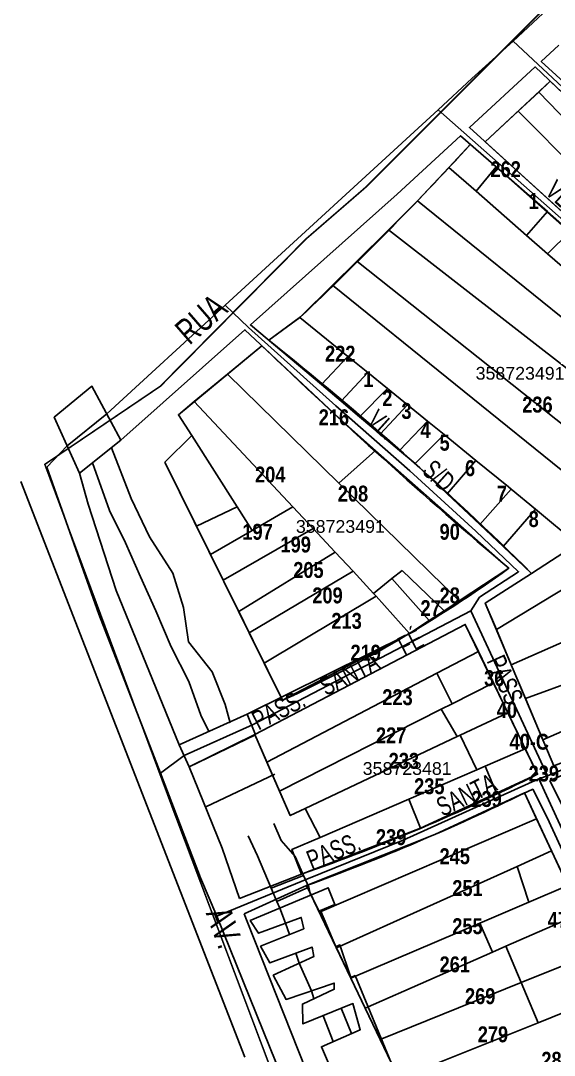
# Model space of a CAD drawing. Extents: x 199665 to 201826, y 4836581 to 4838476.
# Drawn here: x 199851.6 to 199935.5, y 4837611.9 to 4837774.5 of the extents above; entities that cross this region are included whole.
import ezdxf
from ezdxf.enums import TextEntityAlignment as Align

# ---------------------------------------------------------------- set-up
doc = ezdxf.new("R2010")
doc.units = 0
doc.header["$LTSCALE"] = 1.5
doc.header["$MEASUREMENT"] = 0
for name, color, linetype in [('CD-MALHA-LOTES', 40, 'CONTINUOUS'), ('CD_TXT_QUADRA', 7, 'CONTINUOUS'), ('HD-CANAIS', 7, 'CONTINUOUS'), ('LM-LIM-SETOR-FISCAL', 7, 'CONTINUOUS'), ('RU-QUADRAS', 6, 'CONTINUOUS'), ('SV-EIXO-RUA-N-PAV', 6, 'CONTINUOUS'), ('SV-EIXO-RUA-PAV', 20, 'CONTINUOUS'), ('SV-ESTIVAS', 7, 'CONTINUOUS'), ('SV-PONTE-BUEIRO', 249, 'CONTINUOUS'), ('SV-RUA-NAO-PAV-S-GUIA-C-GUIA', 7, 'CONTINUOUS'), ('SV-RUA-PAVIM-S-GUIA-C-GUIA', 7, 'CONTINUOUS'), ('SV-TXT-RUA-N-PAV-S-GUIA-C-GUIA', 7, 'CONTINUOUS'), ('SV-TXT-RUA-PAV-S-GUIA-C-GUIA', 7, 'CONTINUOUS'), ('Th_NmrPort', 1, 'CONTINUOUS')]:
    doc.layers.add(name, color=color, linetype=linetype)
doc.styles.add('ARIAL', font='ARIAL.TTF')
doc.styles.add('MONOTXT', font='ARIAL.TTF', dxfattribs={"height": 0.2})
doc.styles.get("Standard").update_dxf_attribs({"font": 'swisscbo.ttf'})
doc.linetypes.add('Limite', pattern='A,20,-3,[130,ltypeshp.shx,S=6.35,R=0,X=0,Y=0],-3,20', length=46)

msp = doc.modelspace()

# ---------------------------------------------------------------- linework, layer by layer
at = {"layer": 'CD-MALHA-LOTES', "linetype": 'Continuous'}
for p, q in [((199933.01, 4837763.33), (199934.82, 4837765.02)), ((199934.82, 4837765.02), (199948.54, 4837751.98)), ((199933.01, 4837763.33), (199929.77, 4837760.32)), ((199946.07, 4837749.79), (199933.01, 4837763.33)), ((199924.6, 4837755.48), (199929.77, 4837760.32)), ((199929.77, 4837760.32), (199957.29, 4837732.67)), ((199918.87, 4837751.48), (199922.28, 4837755.11)), ((199922.28, 4837755.11), (199926.33, 4837751.57)), ((199959.79, 4837723.49), (199924.6, 4837755.48)), ((199918.87, 4837751.48), (199913.95, 4837746.25)), ((199923.15, 4837747.73), (199918.87, 4837751.48)), ((199926.33, 4837751.57), (199923.15, 4837747.73)), ((199926.33, 4837751.57), (199934.38, 4837744.53)), ((199931.11, 4837740.79), (199923.15, 4837747.73)), ((199909.39, 4837741.68), (199913.29, 4837745.54)), ((199913.29, 4837745.54), (199913.95, 4837746.25)), ((199913.95, 4837746.25), (199965.27, 4837704.69)), ((199934.38, 4837744.53), (199931.11, 4837740.79)), ((199934.38, 4837744.53), (199937.93, 4837741.42)), ((199904.4, 4837736.73), (199909.39, 4837741.68)), ((199909.39, 4837741.68), (199961.33, 4837701.24)), ((199934.41, 4837737.9), (199931.11, 4837740.79)), ((199937.93, 4837741.42), (199934.41, 4837737.9)), ((199900.6, 4837732.97), (199904.4, 4837736.73)), ((199955.13, 4837696.49), (199904.4, 4837736.73)), ((199937.87, 4837734.89), (199934.41, 4837737.9)), ((199900.6, 4837732.97), (199895.57, 4837727.98)), ((199949.91, 4837693.11), (199900.6, 4837732.97)), ((199890.57, 4837724.31), (199895.47, 4837727.91)), ((199895.57, 4837727.98), (199895.47, 4837727.91)), ((199895.47, 4837727.91), (199903.01, 4837721.78)), ((199898.85, 4837717.33), (199890.57, 4837724.31)), ((199884.1, 4837718.98), (199889.5, 4837723.44)), ((199889.5, 4837723.44), (199901.68, 4837711.99)), ((199903.01, 4837721.78), (199898.85, 4837717.33)), ((199903.01, 4837721.78), (199906.15, 4837719.23)), ((199878.87, 4837714.66), (199884.1, 4837718.98)), ((199901.6, 4837701.85), (199884.1, 4837718.98)), ((199906.15, 4837719.23), (199901.95, 4837714.72)), ((199906.15, 4837719.23), (199909.22, 4837716.73)), ((199901.95, 4837714.72), (199898.85, 4837717.33)), ((199909.22, 4837716.73), (199904.86, 4837712.27)), ((199909.22, 4837716.73), (199912.37, 4837714.17)), ((199876.38, 4837712.61), (199878.87, 4837714.66)), ((199878.87, 4837714.66), (199894.37, 4837698.11)), ((199904.86, 4837712.27), (199901.95, 4837714.72)), ((199912.37, 4837714.17), (199908.07, 4837709.56)), ((199912.37, 4837714.17), (199915.55, 4837711.58)), ((199878.46, 4837709.34), (199876.38, 4837712.61)), ((199908.07, 4837709.56), (199904.86, 4837712.27)), ((199901.68, 4837711.99), (199907.34, 4837706.98)), ((199915.55, 4837711.58), (199911.14, 4837706.97)), ((199915.55, 4837711.58), (199918.13, 4837709.48)), ((199874.25, 4837705.13), (199878.46, 4837709.34)), ((199878.46, 4837709.34), (199885.62, 4837698.12)), ((199911.14, 4837706.97), (199908.07, 4837709.56)), ((199918.13, 4837709.48), (199913.57, 4837704.93)), ((199918.13, 4837709.48), (199923.11, 4837705.43)), ((199907.34, 4837706.98), (199901.6, 4837701.85)), ((199907.34, 4837706.98), (199928.31, 4837688.46)), ((199913.57, 4837704.93), (199911.14, 4837706.97)), ((199879.2, 4837695.11), (199874.25, 4837705.13)), ((199918.61, 4837700.17), (199913.57, 4837704.93)), ((199923.11, 4837705.43), (199918.61, 4837700.17)), ((199923.11, 4837705.43), (199928.24, 4837701.26)), ((199920.51, 4837683.34), (199901.6, 4837701.85)), ((199928.68, 4837700.9), (199923.75, 4837695.33)), ((199928.24, 4837701.26), (199928.68, 4837700.9)), ((199928.68, 4837700.9), (199932.48, 4837697.74)), ((199923.75, 4837695.33), (199918.61, 4837700.17)), ((199885.62, 4837698.12), (199879.2, 4837695.11)), ((199885.62, 4837698.12), (199887.97, 4837694.42)), ((199887.97, 4837694.42), (199894.37, 4837698.11)), ((199894.37, 4837698.11), (199897.55, 4837694.72)), ((199932.48, 4837697.74), (199927.4, 4837691.89)), ((199932.48, 4837697.74), (199939.06, 4837692.29)), ((199881.41, 4837690.64), (199879.2, 4837695.11)), ((199887.97, 4837694.42), (199881.41, 4837690.64)), ((199883.4, 4837686.62), (199897.55, 4837694.72)), ((199897.55, 4837694.72), (199901.01, 4837691.02)), ((199927.4, 4837691.89), (199923.75, 4837695.33)), ((199901.01, 4837691.02), (199885.85, 4837681.66)), ((199901.01, 4837691.02), (199903.85, 4837687.99)), ((199931.87, 4837687.67), (199927.4, 4837691.89)), ((199939.06, 4837692.29), (199931.87, 4837687.67)), ((199883.4, 4837686.62), (199881.41, 4837690.64)), ((199903.85, 4837687.99), (199887.51, 4837678.3)), ((199903.85, 4837687.99), (199905.96, 4837685.73)), ((199909.94, 4837686.84), (199911.55, 4837688.13)), ((199911.55, 4837688.13), (199918.14, 4837681.78)), ((199928.31, 4837688.46), (199920.51, 4837683.34)), ((199885.85, 4837681.66), (199883.4, 4837686.62)), ((199907.05, 4837684.51), (199909.94, 4837686.84)), ((199909.94, 4837686.84), (199915.8, 4837680.25)), ((199931.87, 4837687.67), (199924.61, 4837683)), ((199926.35, 4837678.86), (199940.66, 4837687.51)), ((199905.96, 4837685.73), (199907.05, 4837684.51)), ((199889.86, 4837673.55), (199907.45, 4837684.06)), ((199907.05, 4837684.51), (199907.45, 4837684.06)), ((199907.45, 4837684.06), (199912.68, 4837678.2)), ((199920.51, 4837683.34), (199918.14, 4837681.78)), ((199924.61, 4837683), (199926.35, 4837678.86)), ((199887.51, 4837678.3), (199885.85, 4837681.66)), ((199918.14, 4837681.78), (199915.8, 4837680.25)), ((199888.38, 4837662.34), (199921.46, 4837679.64)), ((199915.8, 4837680.25), (199912.68, 4837678.2)), ((199921.46, 4837679.64), (199923.52, 4837675.38)), ((199944.04, 4837680.08), (199928.69, 4837673.29)), ((199889.86, 4837673.55), (199887.51, 4837678.3)), ((199912.53, 4837678.1), (199892.75, 4837667.71)), ((199912.68, 4837678.2), (199912.53, 4837678.1)), ((199928.69, 4837673.29), (199926.35, 4837678.86)), ((199923.52, 4837675.38), (199917, 4837671.97)), ((199923.52, 4837675.38), (199925.89, 4837670.47)), ((199930.91, 4837668), (199953.65, 4837676.35)), ((199892.75, 4837667.71), (199889.86, 4837673.55)), ((199928.69, 4837673.29), (199930.91, 4837668)), ((199917, 4837671.97), (199890.28, 4837657.99)), ((199919.39, 4837667.18), (199917, 4837671.97)), ((199925.89, 4837670.47), (199919.39, 4837667.18)), ((199928.16, 4837665.76), (199925.89, 4837670.47)), ((199919.39, 4837667.18), (199917.69, 4837666.32)), ((199930.91, 4837668), (199933.65, 4837661.48)), ((199933.65, 4837661.48), (199945.26, 4837666.67)), ((199892.26, 4837653.43), (199917.69, 4837666.32)), ((199917.69, 4837666.32), (199920.21, 4837662)), ((199920.64, 4837662.21), (199928.16, 4837665.76)), ((199928.16, 4837665.76), (199930.9, 4837660.07)), ((199890.28, 4837657.99), (199888.38, 4837662.34)), ((199920.21, 4837662), (199896.28, 4837650.69)), ((199920.21, 4837662), (199920.64, 4837662.21)), ((199923.27, 4837656.78), (199920.64, 4837662.21)), ((199947.49, 4837662.04), (199935.36, 4837657.41)), ((199935.36, 4837657.41), (199933.65, 4837661.48)), ((199924.61, 4837657.36), (199930.9, 4837660.07)), ((199930.9, 4837660.07), (199932.82, 4837656.09)), ((199892.26, 4837653.43), (199890.28, 4837657.99)), ((199923.27, 4837656.78), (199924.61, 4837657.36)), ((199924.61, 4837657.36), (199926.35, 4837653.1)), ((199912.6, 4837652.19), (199923.27, 4837656.78)), ((199932.82, 4837656.09), (199926.35, 4837653.1)), ((199893.94, 4837649.58), (199892.26, 4837653.43)), ((199898.64, 4837646.17), (199912.6, 4837652.19)), ((199912.6, 4837652.19), (199914.43, 4837647.6)), ((199926.35, 4837653.1), (199914.43, 4837647.6)), ((199916.68, 4837646.63), (199930.79, 4837653.14)), ((199930.79, 4837653.14), (199932.68, 4837649.09)), ((199896.28, 4837650.69), (199893.94, 4837649.58)), ((199896.28, 4837650.69), (199898.64, 4837646.17)), ((199932.68, 4837649.09), (199898.53, 4837634.4)), ((199932.68, 4837649.09), (199935.02, 4837644.04)), ((199914.43, 4837647.6), (199895.7, 4837640.38)), ((199894.21, 4837644.27), (199898.64, 4837646.17)), ((199896.53, 4837638.58), (199916.68, 4837646.63)), ((199895.7, 4837640.38), (199894.21, 4837644.27)), ((199935.02, 4837644.04), (199929.62, 4837641.61)), ((199935.02, 4837644.04), (199937.56, 4837638.58)), ((199901.21, 4837628.8), (199929.62, 4837641.61)), ((199929.62, 4837641.61), (199931.44, 4837635.96)), ((199898.53, 4837634.4), (199896.53, 4837638.58)), ((199937.56, 4837638.58), (199931.44, 4837635.96)), ((199931.44, 4837635.96), (199923.73, 4837632.66)), ((199901.21, 4837628.8), (199898.53, 4837634.4)), ((199927.82, 4837629.04), (199939.59, 4837634.22)), ((199903.49, 4837624.02), (199923.73, 4837632.66)), ((199923.73, 4837632.66), (199925.74, 4837628.13)), ((199903.49, 4837624.02), (199901.21, 4837628.8)), ((199925.74, 4837628.13), (199905.73, 4837619.34)), ((199925.74, 4837628.13), (199927.82, 4837629.04)), ((199927.82, 4837629.04), (199930.25, 4837623.33)), ((199942.38, 4837628.21), (199930.25, 4837623.33)), ((199905.73, 4837619.34), (199903.49, 4837624.02)), ((199908.09, 4837614.41), (199930.25, 4837623.33)), ((199930.25, 4837623.33), (199932.94, 4837617.03)), ((199932.94, 4837617.03), (199945.28, 4837621.98)), ((199908.09, 4837614.41), (199905.73, 4837619.34)), ((199912.73, 4837608.93), (199932.94, 4837617.03)), ((199911.03, 4837608.25), (199908.09, 4837614.41))]:
    msp.add_line(p, q, dxfattribs=at)
at = {"layer": 'HD-CANAIS'}
for points in [[(199865.84, 4837707.41), (199868.95, 4837699.45), (199871.85, 4837693.39), (199875.47, 4837687.69), (199877.18, 4837682.32), (199877.97, 4837676.9), (199881.68, 4837672.2), (199883.7, 4837667.05), (199884.49, 4837664.16)], [(199862.85, 4837705.02), (199865.53, 4837697.53), (199868.03, 4837692.46), (199870.42, 4837687.12), (199872.83, 4837681.77), (199875.23, 4837676.1), (199877.99, 4837670.67), (199879.88, 4837665.4), (199881.16, 4837662.82)], [(199891.38, 4837648.33), (199892.52, 4837645.68), (199894.71, 4837643.14), (199896.03, 4837640.16), (199896.85, 4837638.32), (199897.12, 4837637.07)], [(199887.32, 4837646.4), (199888.79, 4837643.28), (199890.96, 4837638.18), (199891.85, 4837636.08), (199892.33, 4837635.05)], [(199892.33, 4837635.05), (199893.22, 4837632.67)], [(199893.22, 4837632.67), (199893.84, 4837630.89)], [(199894.85, 4837627.96), (199895.33, 4837626.37)], [(199895.33, 4837626.37), (199897.27, 4837622.05), (199897.67, 4837620.81)], [(199899.11, 4837618.13), (199900.71, 4837614.07)], [(199901.98, 4837619.3), (199903.57, 4837615.31)]]:
    msp.add_lwpolyline(points, dxfattribs=at)
at = {"layer": 'LM-LIM-SETOR-FISCAL', "linetype": 'Limite', "ltscale": 0.1, "const_width": 0.25}
msp.add_lwpolyline([(199946.13, 4837788.68), (199905.8, 4837748.35), (199896.47, 4837740.27), (199873.53, 4837717.08), (199855.37, 4837704.8), (199875.54, 4837650.53), (199901.76, 4837580.95), (199914.29, 4837560.44), (199920.57, 4837549.27), (199927.32, 4837540.48), (199954.05, 4837517.76)], dxfattribs=at)
at = {"layer": 'RU-QUADRAS', "color": 6, "linetype": 'Continuous'}
msp.add_lwpolyline([(199959.79, 4837723.49), (199924.6, 4837755.48), (199934.82, 4837765.02), (199969.11, 4837732.44)], dxfattribs=at)
for points in [[(199963.57, 4837668.18), (199935.36, 4837657.41), (199924.61, 4837683), (199931.87, 4837687.67, 0.027994), (199890.57, 4837724.31), (199895.57, 4837727.98, 0.017889), (199922.28, 4837755.11), (199958.97, 4837722.6)], [(199911.03, 4837608.25), (199896.53, 4837638.58, 0.026103), (199930.79, 4837653.14), (199955.38, 4837600.27)]]:
    msp.add_lwpolyline(points, format="xyb", dxfattribs=at)
for points in [[(199874.25, 4837705.13), (199878.46, 4837709.34), (199876.38, 4837712.61), (199889.5, 4837723.44, 0.015422), (199928.31, 4837688.46, -0.048681), (199892.75, 4837667.71)], [(199888.38, 4837662.34), (199921.46, 4837679.64), (199932.82, 4837656.09, -0.032304), (199895.7, 4837640.38), (199894.21, 4837644.27), (199898.64, 4837646.17), (199896.28, 4837650.69), (199893.94, 4837649.58)]]:
    msp.add_lwpolyline(points, format="xyb", close=True, dxfattribs=at)
at = {"layer": 'SV-EIXO-RUA-N-PAV'}
msp.add_lwpolyline([(199933.05, 4837655.36), (199934.4, 4837655.82), (199952.17, 4837663.17), (199964.68, 4837668.11), (199968.75, 4837669.61), (199974.06, 4837671.59), (199981.68, 4837674.26), (199989.11, 4837677.22), (199991.93, 4837678.46), (199993.86, 4837675.56), (200000, 4837679.41)], dxfattribs=at)
at = {"layer": 'SV-EIXO-RUA-PAV'}
for p, q in [((199855.67, 4837704.35), (199863.86, 4837681.26)), ((199863.86, 4837681.26), (199873.56, 4837656.28)), ((199873.56, 4837656.28), (199879.86, 4837639.82)), ((199879.86, 4837639.82), (199882.39, 4837633.78)), ((199882.39, 4837633.78), (199898.53, 4837593.93))]:
    msp.add_line(p, q, dxfattribs=at)
for points in [[(200000, 4837836.39), (199965.37, 4837804.71), (199961.32, 4837801), (199934.44, 4837776.42), (199928.97, 4837771.33), (199922.47, 4837765.46), (199917.22, 4837760.55), (199883.73, 4837729.85), (199865.11, 4837712.72), (199858.88, 4837707.71), (199855.67, 4837704.35)], [(199969.85, 4837733.28), (199953.25, 4837748.67), (199933.65, 4837766.99), (199928.97, 4837771.33)], [(199917.22, 4837760.55), (199940.11, 4837740.32), (199959.41, 4837723.08)], [(199873.56, 4837656.28), (199877.28, 4837659.01), (199888, 4837663.88), (199922.33, 4837681.77), (199923.68, 4837683.9), (199929.84, 4837687.92), (199923.11, 4837694.3), (199912.76, 4837703.8), (199901.1, 4837714.02), (199887.39, 4837726.29), (199883.73, 4837729.85)], [(199922.33, 4837681.77), (199934.4, 4837655.82)], [(199882.39, 4837633.78), (199896.58, 4837639.59), (199911.72, 4837645.72), (199933.05, 4837655.36)], [(199933.05, 4837655.36), (199947.38, 4837624.17), (199961.14, 4837593.93)]]:
    msp.add_lwpolyline(points, dxfattribs=at)
at = {"layer": 'SV-ESTIVAS'}
for points in [[(199880.7, 4837650.95), (199891.51, 4837656.08)], [(199901.54, 4837606.99), (199898.85, 4837613.26), (199904.95, 4837615.91), (199903.81, 4837620.04), (199895.95, 4837616.84), (199895.86, 4837619.97), (199900.88, 4837622.3), (199900.86, 4837623.27), (199893.29, 4837620.7), (199891.29, 4837624.49), (199897.67, 4837627.46), (199897.39, 4837628.91), (199890.76, 4837626.43), (199889.28, 4837629.04), (199896.06, 4837631.8), (199895.68, 4837633.58), (199888.95, 4837631.1), (199887.67, 4837633.08), (199899.89, 4837638.24), (199900.94, 4837635.6), (199898.69, 4837634.68), (199901.1, 4837628.97), (199901.75, 4837629.25), (199903.49, 4837624.12), (199904.15, 4837624.44), (199909.85, 4837610.63)]]:
    msp.add_lwpolyline(points, dxfattribs=at)
at = {"layer": 'SV-PONTE-BUEIRO'}
for points in [[(199867.33, 4837708.59), (199862.78, 4837717.07), (199856.86, 4837712.21), (199860.82, 4837703.41)], [(199888.49, 4837662.29), (199887.16, 4837665.54), (199876.51, 4837660.72), (199878.07, 4837657.26)], [(199891.85, 4837636.08), (199896.85, 4837638.32), (199896.03, 4837640.16), (199890.96, 4837638.18)]]:
    msp.add_lwpolyline(points, close=True, dxfattribs=at)
at = {"layer": 'SV-RUA-NAO-PAV-S-GUIA-C-GUIA'}
for points in [[(199934.73, 4837655.13), (199947.33, 4837660.41), (199952.01, 4837662.37), (199958.76, 4837665.2), (199958.85, 4837665.24), (199963.46, 4837666.92), (199968.08, 4837668.6), (199973.8, 4837653.87), (199974.05, 4837653.23), (199975.62, 4837648.91), (199976.01, 4837647.84), (199977.9, 4837643.06), (199979.49, 4837639.06), (199981.48, 4837634.02), (199984.41, 4837626.63), (199989.52, 4837628.6), (199995.89, 4837631.05), (200000, 4837632.63)], [(199935.36, 4837657.41), (199947.49, 4837662.04)]]:
    msp.add_lwpolyline(points, dxfattribs=at)
at = {"layer": 'SV-RUA-PAVIM-S-GUIA-C-GUIA'}
msp.add_line((199851.58, 4837702.13), (199886.79, 4837611.62), dxfattribs=at)
for points in [[(199955.77, 4837747.76), (199933.41, 4837768.15), (199936.16, 4837770.68)], [(199959.79, 4837723.49), (199922.11, 4837757.74), (199932.46, 4837767.27), (199948.54, 4837751.98)], [(199935.36, 4837657.41), (199933.65, 4837661.48), (199930.91, 4837668), (199928.69, 4837673.29), (199926.35, 4837678.86), (199924.61, 4837683), (199931.87, 4837687.67), (199927.4, 4837691.89), (199923.75, 4837695.33), (199918.61, 4837700.17), (199913.57, 4837704.93), (199911.14, 4837706.97), (199908.07, 4837709.56), (199904.86, 4837712.27), (199901.95, 4837714.72), (199898.85, 4837717.33), (199887.69, 4837726.73), (199910.75, 4837747.29), (199920.72, 4837756.47), (199926.33, 4837751.57), (199934.38, 4837744.53), (199937.93, 4837741.42)], [(199876.51, 4837660.72), (199887.16, 4837665.54), (199912.53, 4837678.1), (199915.8, 4837680.25), (199918.14, 4837681.78), (199920.51, 4837683.34), (199928.31, 4837688.46), (199907.34, 4837706.98), (199901.68, 4837711.99), (199886.82, 4837725.96), (199867.33, 4837708.59), (199860.82, 4837703.41)], [(199860.82, 4837703.41), (199862.2, 4837698.56), (199866.57, 4837684.97), (199876.51, 4837660.72)], [(199878.07, 4837657.26), (199888.38, 4837662.34), (199921.46, 4837679.64), (199923.52, 4837675.38), (199925.89, 4837670.47), (199928.16, 4837665.76), (199930.9, 4837660.07), (199932.82, 4837656.09), (199926.35, 4837653.1), (199914.43, 4837647.6), (199895.7, 4837640.38), (199885.95, 4837636.54)], [(199878.07, 4837657.26), (199883.24, 4837644.46), (199885.95, 4837636.54)], [(199959.32, 4837593.93), (199957.37, 4837598.74), (199954.17, 4837606.1), (199934.32, 4837649.28), (199932.08, 4837653.73), (199916.68, 4837646.63), (199896.53, 4837638.58), (199886.73, 4837634.15)], [(199934.73, 4837655.13), (199937.03, 4837650.57), (199958.4, 4837603.67), (199962.92, 4837593.93)], [(199886.73, 4837634.15), (199887.19, 4837632.92), (199901.01, 4837598.02), (199902.83, 4837593.93)]]:
    msp.add_lwpolyline(points, dxfattribs=at)

# ---------------------------------------------------------------- texts
at = {"layer": 'CD_TXT_QUADRA', "color": 7, "linetype": 'Continuous', "style": 'MONOTXT'}
for s, p in [('358723491', (199923.09, 4837718.12)), ('358723491', (199894.84, 4837694.04)), ('358723481', (199905.34, 4837655.99))]:
    msp.add_text(s, height=2, dxfattribs=at).set_placement(p)
at = {"layer": 'SV-TXT-RUA-N-PAV-S-GUIA-C-GUIA', "style": 'ARIAL', "width": 0.7}
for p in [(199933.84, 4837747.47), (199905.78, 4837711.4)]:
    msp.add_text('VL.         S/D', height=3, rotation=318, dxfattribs=at).set_placement(p)
at = {"layer": 'SV-TXT-RUA-PAV-S-GUIA-C-GUIA', "style": 'ARIAL', "width": 0.7}
for s, height, rotation, p in [('RUA', 4, 41, (199878.11, 4837723.44)), ('PASS.    SANTA     FÉ', 3, 27, (199888.95, 4837662.95)), ('PASS.', 3, 294, (199924.77, 4837673.92)), ('SANTA', 3, 26, (199917.9, 4837649.36)), ('PASS.', 3, 22, (199897.31, 4837641.05)), ('AV.', 4, 290, (199880.64, 4837634.26))]:
    msp.add_text(s, height=height, rotation=rotation, dxfattribs=at).set_placement(p)
at = {"layer": 'Th_NmrPort', "color": 1}
for s, p in [('262', (199925.42, 4837751.2)), ('1', (199931.42, 4837746.2)), ('222', (199899.42, 4837722.2)), ('1', (199905.42, 4837718.2)), ('2', (199908.42, 4837715.2)), ('236', (199930.42, 4837714.2)), ('3', (199911.42, 4837713.2)), ('216', (199898.42, 4837712.2)), ('4', (199914.42, 4837710.2)), ('5', (199917.42, 4837708.2)), ('204', (199888.42, 4837703.2)), ('6', (199921.42, 4837704.2)), ('208', (199901.42, 4837700.2)), ('7', (199926.42, 4837700.2)), ('8', (199931.42, 4837696.2)), ('197', (199886.42, 4837694.2)), ('90', (199917.42, 4837694.2)), ('199', (199892.42, 4837692.2)), ('205', (199894.42, 4837688.2)), ('209', (199897.42, 4837684.2)), ('28', (199917.42, 4837684.2)), ('27', (199914.42, 4837682.2)), ('213', (199900.42, 4837680.2)), ('219', (199903.42, 4837675.2)), ('36', (199924.42, 4837671.2)), ('223', (199908.42, 4837668.2)), ('40', (199926.42, 4837666.2)), ('227', (199907.42, 4837662.2)), ('40-C', (199928.42, 4837661.2)), ('233', (199909.42, 4837658.2)), ('239', (199931.42, 4837656.2)), ('235', (199913.42, 4837654.2)), ('239', (199922.42, 4837652.2)), ('239', (199907.42, 4837646.2)), ('245', (199917.42, 4837643.2)), ('251', (199919.42, 4837638.2)), ('473', (199934.42, 4837633.2)), ('255', (199919.42, 4837632.2)), ('261', (199917.42, 4837626.2)), ('269', (199921.42, 4837621.2)), ('279', (199923.42, 4837615.2)), ('283', (199933.42, 4837611.2))]:
    msp.add_text(s, height=2.5, dxfattribs=at).set_placement(p, align=Align.MIDDLE_LEFT)

doc.saveas('drawing.dxf')
